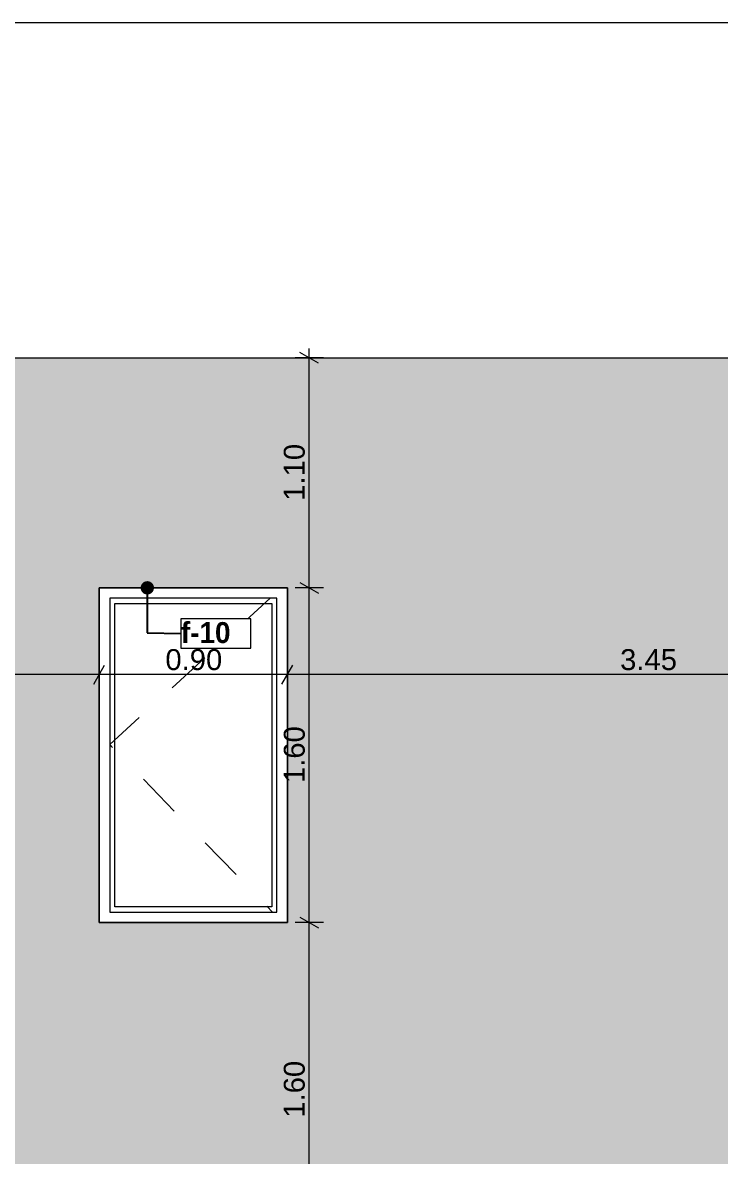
# Model space of a CAD drawing. Header units: millimetres. Extents: x 475206255 to 476720147, y 4620882299 to 4621447368.
# Drawn here: x 475427976 to 475431312, y 4621093089 to 4621098509 of the extents above; entities that cross this region are included whole.
import ezdxf

# ---------------------------------------------------------------- set-up
doc = ezdxf.new("R2010")
doc.units = ezdxf.units.MM
doc.header["$MEASUREMENT"] = 0
doc.set_wipeout_variables(frame=1)
doc.linetypes.add('Dashed', pattern=[423.333333, 211.666667, -211.666667])
for name, color, linetype, lineweight in [('0_Pen_No__7_Pen_No__250', 7, 'Continuous', 0), ('2D Drafting - General_Pen_No__7_Pen_No__250', 7, 'Continuous', 0), ('Dimensioning - General_Pen_No__142', 142, 'Continuous', 0), ('New_2D Drafting - General_Pen_No__30_Pen_No__9_Pen_No__9_Pen_No__7', 7, 'Continuous', 0), ('New_Annotation - Label_Pen_No__1', 1, 'Continuous', 0), ('Structural - Bearing_Pen_No__7_Pen_No__7_Pen_No__7', 7, 'Continuous', 0), ('zoma_Pen_No__5_Pen_No__142', 142, 'Continuous', 0)]:
    doc.layers.add(name, color=color, linetype=linetype, lineweight=lineweight)
doc.layers.add('Dimensioning - General', color=7, linetype='Continuous')
doc.layers.add('zoma_Pen_No__5', color=7, linetype='Continuous')
doc.layers.add('New_2D Drafting - General_Pen_No__30_Pen_No__9_Pen_No__9_Pen_No__254', color=7, linetype='Continuous', lineweight=0, true_color=0xcccccc)
doc.styles.add('GENERATED_STYLE_2', font='arial.ttf')
doc.styles.add('GENERATED_STYLE_5', font='')
doc.styles.get('GENERATED_STYLE_5').set_extended_font_data('Avaza', bold=True)
doc.dimstyles.new('GENERATED_STYLE__1', dxfattribs={"dimtxt": 100, "dimasz": 68.640772, "dimexe": 0.18, "dimexo": 0.0625, "dimgap": 0, "dimtad": 1, "dimlfac": 0.001, "dimzin": 0, "dimdsep": 46, "dimtxsty": 'GENERATED_STYLE_2', "dimblk": 'ARROWHEAD_2', "dimblk1": 'ARROWHEAD_2', "dimblk2": 'ARROWHEAD_2', "dimcen": 0.09, "dimse1": 1, "dimse2": 1, "dimclrd": 142, "dimclre": 142, "dimclrt": 142, "dimadec": 0, "dimazin": 0, "dimtfac": 1, "dimtdec": 4, "dimtmove": 0, "dimatfit": 3, "dimfxl": 1, "dimtolj": 1, "dimtzin": 0, "dimarcsym": 0})
doc.dimstyles.new('GENERATED_STYLE__18', dxfattribs={"dimtxt": 100, "dimasz": 68.640772, "dimexe": 0.18, "dimexo": 0.0625, "dimgap": 0, "dimtad": 1, "dimtih": 1, "dimtoh": 1, "dimlfac": 0.001, "dimzin": 0, "dimdsep": 46, "dimtxsty": 'GENERATED_STYLE_2', "dimblk": 'ARROWHEAD_2', "dimblk1": 'ARROWHEAD_2', "dimblk2": 'ARROWHEAD_2', "dimcen": 0.09, "dimse1": 1, "dimse2": 1, "dimclrd": 142, "dimclre": 142, "dimclrt": 142, "dimadec": 0, "dimazin": 0, "dimtfac": 1, "dimtdec": 4, "dimtmove": 0, "dimatfit": 3, "dimfxl": 1, "dimtolj": 1, "dimtzin": 0, "dimarcsym": 0})
doc.dimstyles.new('GENERATED_STYLE__33', dxfattribs={"dimtxt": 0.18, "dimasz": 127.68, "dimexe": 0.18, "dimexo": 0.0625, "dimgap": 0, "dimtad": 0, "dimtih": 1, "dimtoh": 1, "dimdec": 4, "dimzin": 0, "dimdsep": 46, "dimcen": 0.09, "dimadec": 0, "dimazin": 0, "dimtfac": 1, "dimtdec": 4, "dimtmove": 0, "dimatfit": 3, "dimldrblk": 'ARROWHEAD_11', "dimfxl": 1, "dimtolj": 1, "dimtzin": 0, "dimarcsym": 0})

# ---------------------------------------------------------------- blocks, each defined once
blk = doc.blocks.new('*D628', base_point=(475826095.8, 4621095193.2))
at = {"layer": 'Dimensioning - General_Pen_No__142', "color": 142, "linetype": 'Continuous', "lineweight": 0, "transparency": 16777216}
for p, q in [((475429301.1, 4621094233.1), (475429391.5, 4621094181)), ((475429414, 4621094207), (475429278.6, 4621094207)), ((475429346.3, 4621092607), (475429346.3, 4621094207)), ((475429414, 4621092607), (475429278.6, 4621092607)), ((475429301.1, 4621092633.1), (475429391.5, 4621092581))]:
    blk.add_line(p, q, dxfattribs=at)
at = {"layer": 'Dimensioning - General_Pen_No__142', "color": 142, "lineweight": 0, "transparency": 16777216, "insert": (475429326.3, 4621093273.6), "char_height": 100, "attachment_point": 7, "rotation": 90, "style": 'GENERATED_STYLE_2'}
blk.add_mtext('\\A1;{\\pql;\\fArial|b0|i0|c204|p0;\\W1.000000;1.60}', dxfattribs=at)
blk = doc.blocks.new('ARROWHEAD_2')
at = {"color": 0, "linetype": 'Continuous', "lineweight": 0}
for p, q in [((0, 0), (-1, 0)), ((-0.378, -0.655), (0.378, 0.655))]:
    blk.add_line(p, q, dxfattribs=at)
blk = doc.blocks.new('*D629', base_point=(475826095.8, 4621095193.2))
at = {"layer": 'Dimensioning - General_Pen_No__142', "color": 142, "linetype": 'Continuous', "lineweight": 0, "transparency": 16777216}
for p, q in [((475429414, 4621095807), (475429278.6, 4621095807)), ((475429301.1, 4621095833.1), (475429391.5, 4621095781)), ((475429346.3, 4621094207), (475429346.3, 4621095807)), ((475429301.1, 4621094233.1), (475429391.5, 4621094181)), ((475429414, 4621094207), (475429278.6, 4621094207))]:
    blk.add_line(p, q, dxfattribs=at)
at = {"layer": 'Dimensioning - General_Pen_No__142', "color": 142, "lineweight": 0, "transparency": 16777216, "insert": (475429326.3, 4621094873.6), "char_height": 100, "attachment_point": 7, "rotation": 90, "style": 'GENERATED_STYLE_2'}
blk.add_mtext('\\A1;{\\pql;\\fArial|b0|i0|c204|p0;\\W1.000000;1.60}', dxfattribs=at)
blk = doc.blocks.new('*D630', base_point=(475826095.8, 4621095193.2))
at = {"layer": 'Dimensioning - General_Pen_No__142', "color": 142, "linetype": 'Continuous', "lineweight": 0, "transparency": 16777216}
for p, q in [((475429391.5, 4621096880.6), (475429301.1, 4621096932.7)), ((475429346.3, 4621096906.6), (475429346.3, 4621096950.8)), ((475429414, 4621096906.6), (475429278.6, 4621096906.6)), ((475429346.3, 4621095807), (475429346.3, 4621096906.6)), ((475429414, 4621095807), (475429278.6, 4621095807)), ((475429301.1, 4621095833.1), (475429391.5, 4621095781))]:
    blk.add_line(p, q, dxfattribs=at)
at = {"layer": 'Dimensioning - General_Pen_No__142', "color": 142, "lineweight": 0, "transparency": 16777216, "insert": (475429326.3, 4621096223.4), "char_height": 100, "attachment_point": 7, "rotation": 90, "style": 'GENERATED_STYLE_2'}
blk.add_mtext('\\A1;{\\pql;\\fArial|b0|i0|c204|p0;\\W1.000000;1.10}', dxfattribs=at)
blk = doc.blocks.new('ARROWHEAD_11')
at = {"color": 0, "linetype": 'Continuous', "lineweight": 0}
blk.add_line((0, 0), (-1, 0), dxfattribs=at)
at = {"color": 0, "linetype": 'Continuous', "lineweight": 0, "const_width": 0.25, "flags": 128}
blk.add_lwpolyline([(-0.125, 0, 1), (0.125, 0, 1)], format="xyb", close=True, dxfattribs=at)
blk = doc.blocks.new('Line_23', base_point=(475435411.7, 4621098509.3))
at = {"layer": 'zoma_Pen_No__5_Pen_No__142', "color": 142, "linetype": 'Continuous', "lineweight": 0}
blk.add_line((475435311.7, 4621098509.3), (475412667, 4621098509.3), dxfattribs=at)
blk = doc.blocks.new('*D2086', base_point=(475826095.8, 4621095193.2))
at = {"layer": 'Dimensioning - General_Pen_No__142', "color": 142, "linetype": 'Continuous', "lineweight": 0, "transparency": 16777216}
for p, q in [((475429216.1, 4621095347.2), (475429268.2, 4621095437.5)), ((475429242.1, 4621095460.1), (475429242.1, 4621095324.6)), ((475432665.1, 4621095347.2), (475432717.3, 4621095437.5)), ((475432691.2, 4621095460.1), (475432691.2, 4621095324.6)), ((475432691.2, 4621095392.4), (475429242.1, 4621095392.4))]:
    blk.add_line(p, q, dxfattribs=at)
at = {"layer": 'Dimensioning - General_Pen_No__142', "color": 142, "lineweight": 0, "transparency": 16777216, "insert": (475430833.2, 4621095412.4), "char_height": 100, "attachment_point": 7, "style": 'GENERATED_STYLE_2'}
blk.add_mtext('\\A1;{\\pql;\\fArial|b0|i0|c204|p0;\\W1.000000;3.45}', dxfattribs=at)
blk = doc.blocks.new('*D2087', base_point=(475826095.8, 4621095193.2))
at = {"layer": 'Dimensioning - General_Pen_No__142', "color": 142, "linetype": 'Continuous', "lineweight": 0, "transparency": 16777216}
for p, q in [((475428316.1, 4621095347.2), (475428368.2, 4621095437.5)), ((475428342.1, 4621095460.1), (475428342.1, 4621095324.6)), ((475429216.1, 4621095347.2), (475429268.2, 4621095437.5)), ((475429242.1, 4621095460.1), (475429242.1, 4621095324.6)), ((475429242.1, 4621095392.4), (475428342.1, 4621095392.4))]:
    blk.add_line(p, q, dxfattribs=at)
at = {"layer": 'Dimensioning - General_Pen_No__142', "color": 142, "lineweight": 0, "transparency": 16777216, "insert": (475428658.7, 4621095412.4), "char_height": 100, "attachment_point": 7, "style": 'GENERATED_STYLE_2'}
blk.add_mtext('\\A1;{\\pql;\\fArial|b0|i0|c204|p0;\\W1.000000;0.90}', dxfattribs=at)
blk = doc.blocks.new('*D2088', base_point=(475826095.8, 4621095193.2))
at = {"layer": 'Dimensioning - General_Pen_No__142', "color": 142, "linetype": 'Continuous', "lineweight": 0, "transparency": 16777216}
for p, q in [((475424345.3, 4621095347.2), (475424397.4, 4621095437.5)), ((475424371.4, 4621095460.1), (475424371.4, 4621095324.6)), ((475428316.1, 4621095347.2), (475428368.2, 4621095437.5)), ((475428342.1, 4621095460.1), (475428342.1, 4621095324.6)), ((475428342.1, 4621095392.4), (475424371.4, 4621095392.4))]:
    blk.add_line(p, q, dxfattribs=at)
at = {"layer": 'Dimensioning - General_Pen_No__142', "color": 142, "lineweight": 0, "transparency": 16777216, "insert": (475426223.3, 4621095412.4), "char_height": 100, "attachment_point": 7, "style": 'GENERATED_STYLE_2'}
blk.add_mtext('\\A1;{\\pql;\\fArial|b0|i0|c204|p0;\\W1.000000;3.97}', dxfattribs=at)
blk = doc.blocks.new('*D2094', base_point=(475826095.8, 4621095193.2))
at = {"layer": 'Dimensioning - General_Pen_No__142', "color": 142, "linetype": 'Continuous', "lineweight": 0, "transparency": 16777216}
for p, q in [((475429216.1, 4621084878.1), (475429268.2, 4621084968.4)), ((475429242.1, 4621084991), (475429242.1, 4621084855.5)), ((475432815.7, 4621084878.1), (475432867.9, 4621084968.4)), ((475432841.8, 4621084991), (475432841.8, 4621084855.5)), ((475432841.8, 4621084923.2), (475429242.1, 4621084923.2))]:
    blk.add_line(p, q, dxfattribs=at)
at = {"layer": 'Dimensioning - General_Pen_No__142', "color": 142, "lineweight": 0, "transparency": 16777216, "insert": (475430908.5, 4621084943.2), "char_height": 100, "attachment_point": 7, "style": 'GENERATED_STYLE_2'}
blk.add_mtext('\\A1;{\\pql;\\fArial|b0|i0|c204|p0;\\W1.000000;3.60}', dxfattribs=at)
blk = doc.blocks.new('*D2095', base_point=(475826095.8, 4621095193.2))
at = {"layer": 'Dimensioning - General_Pen_No__142', "color": 142, "linetype": 'Continuous', "lineweight": 0, "transparency": 16777216}
for p, q in [((475428316.1, 4621084878.1), (475428368.2, 4621084968.4)), ((475428342.1, 4621084991), (475428342.1, 4621084855.5)), ((475429216.1, 4621084878.1), (475429268.2, 4621084968.4)), ((475429242.1, 4621084991), (475429242.1, 4621084855.5)), ((475429242.1, 4621084923.2), (475428342.1, 4621084923.2))]:
    blk.add_line(p, q, dxfattribs=at)
at = {"layer": 'Dimensioning - General_Pen_No__142', "color": 142, "lineweight": 0, "transparency": 16777216, "insert": (475428658.7, 4621084943.2), "char_height": 100, "attachment_point": 7, "style": 'GENERATED_STYLE_2'}
blk.add_mtext('\\A1;{\\pql;\\fArial|b0|i0|c204|p0;\\W1.000000;0.90}', dxfattribs=at)
blk = doc.blocks.new('*D2096', base_point=(475826095.8, 4621095193.2))
at = {"layer": 'Dimensioning - General_Pen_No__142', "color": 142, "linetype": 'Continuous', "lineweight": 0, "transparency": 16777216}
for p, q in [((475424397.4, 4621084968.4), (475424345.3, 4621084878.1)), ((475424371.4, 4621084991), (475424371.4, 4621084855.5)), ((475428316.1, 4621084878.1), (475428368.2, 4621084968.4)), ((475428342.1, 4621084991), (475428342.1, 4621084855.5)), ((475424371.4, 4621084923.2), (475424327.2, 4621084923.2)), ((475428342.1, 4621084923.2), (475424371.4, 4621084923.2))]:
    blk.add_line(p, q, dxfattribs=at)
at = {"layer": 'Dimensioning - General_Pen_No__142', "color": 142, "lineweight": 0, "transparency": 16777216, "insert": (475426223.3, 4621084943.2), "char_height": 100, "attachment_point": 7, "style": 'GENERATED_STYLE_2'}
blk.add_mtext('\\A1;{\\pql;\\fArial|b0|i0|c204|p0;\\W1.000000;3.97}', dxfattribs=at)
blk = doc.blocks.new('*D2120', base_point=(475826095.8, 4621095193.2))
at = {"layer": 'Dimensioning - General_Pen_No__142', "color": 142, "linetype": 'Continuous', "lineweight": 0, "transparency": 16777216}
for p, q in [((475424003.7, 4621094347.1), (475423868.2, 4621094347.1)), ((475423890.8, 4621094373.1), (475423981.1, 4621094321)), ((475423935.9, 4621093027), (475423935.9, 4621094347.1)), ((475423890.8, 4621093053.1), (475423981.1, 4621093001)), ((475424003.7, 4621093027), (475423868.2, 4621093027))]:
    blk.add_line(p, q, dxfattribs=at)
at = {"layer": 'Dimensioning - General_Pen_No__142', "color": 142, "lineweight": 0, "transparency": 16777216, "insert": (475423915.9, 4621093553.6), "char_height": 100, "attachment_point": 7, "rotation": 90, "style": 'GENERATED_STYLE_2'}
blk.add_mtext('\\A1;{\\pql;\\fArial|b0|i0|c204|p0;\\W1.000000;1.32}', dxfattribs=at)
blk = doc.blocks.new('*D2121', base_point=(475826095.8, 4621095193.2))
at = {"layer": 'Dimensioning - General_Pen_No__142', "color": 142, "linetype": 'Continuous', "lineweight": 0, "transparency": 16777216}
for p, q in [((475423890.8, 4621096033.1), (475423981.1, 4621095981)), ((475423935.9, 4621094347.1), (475423935.9, 4621096007.1)), ((475424003.7, 4621094347.1), (475423868.2, 4621094347.1)), ((475423890.8, 4621094373.1), (475423981.1, 4621094321))]:
    blk.add_line(p, q, dxfattribs=at)
at = {"layer": 'Dimensioning - General_Pen_No__142', "color": 142, "lineweight": 0, "transparency": 16777216, "char_height": 100, "attachment_point": 7, "rotation": 90, "style": 'GENERATED_STYLE_2'}
for s, insert in [('\\A1;{\\pql;\\fArial|b0|i0|c204|p0;\\W1.000000;0.22}', (475423915.9, 4621095714)), ('\\A1;{\\pql;\\fArial|b0|i0|c204|p0;\\W1.000000;1.66}', (475423915.9, 4621095043.6))]:
    blk.add_mtext(s, dxfattribs=dict(at, insert=insert))
blk = doc.blocks.new('*D2122', base_point=(475826095.8, 4621095193.2))
at = {"layer": 'Dimensioning - General_Pen_No__142', "color": 142, "linetype": 'Continuous', "lineweight": 0, "transparency": 16777216}
for p, q in [((475423890.8, 4621096253.1), (475423981.1, 4621096201)), ((475424003.7, 4621096227), (475423868.2, 4621096227)), ((475423935.9, 4621096007.1), (475423935.9, 4621096227)), ((475423890.8, 4621096033.1), (475423981.1, 4621095981)), ((475424003.7, 4621096007.1), (475423868.2, 4621096007.1)), ((475423935.9, 4621094347.1), (475423935.9, 4621096007.1))]:
    blk.add_line(p, q, dxfattribs=at)
blk = doc.blocks.new('*D2123', base_point=(475826095.8, 4621095193.2))
at = {"layer": 'Dimensioning - General_Pen_No__142', "color": 142, "linetype": 'Continuous', "lineweight": 0, "transparency": 16777216}
for p, q in [((475424003.7, 4621096447), (475423868.2, 4621096447)), ((475423981.1, 4621096421), (475423890.8, 4621096473.1)), ((475423935.9, 4621096447), (475423935.9, 4621096491.2)), ((475423935.9, 4621096227), (475423935.9, 4621096447)), ((475423890.8, 4621096253.1), (475423981.1, 4621096201)), ((475424003.7, 4621096227), (475423868.2, 4621096227))]:
    blk.add_line(p, q, dxfattribs=at)
at = {"layer": 'Dimensioning - General_Pen_No__142', "color": 142, "lineweight": 0, "transparency": 16777216, "insert": (475423915.9, 4621096473.2), "char_height": 100, "attachment_point": 7, "rotation": 90, "style": 'GENERATED_STYLE_2'}
blk.add_mtext('\\A1;{\\pql;\\fArial|b0|i0|c204|p0;\\W1.000000;0.22}', dxfattribs=at)

msp = doc.modelspace()

# ---------------------------------------------------------------- hatches: boundary and pattern name
at = {"layer": 'New_2D Drafting - General_Pen_No__30_Pen_No__9_Pen_No__9_Pen_No__254', "linetype": 'Continuous', "lineweight": 0, "true_color": 0xcccccc}
h = msp.add_hatch(dxfattribs=at)
h.set_pattern_fill('BRICK___RUNNING_BOND', color=254, style=0, pattern_type=2)
h.set_pattern_definition([(0, (475432041.68, 4621091916.26), (0, 66.64), []), (90, (475432041.68, 4621091916.26), (-244.8, 0), [66.64, -66.64]), (90, (475432164.08, 4621091982.9), (-244.8, 0), [66.64, -66.64])])
h.paths.add_polyline_path([(475424371.373, 4621096906.641), (475439711.81, 4621096906.638), (475439711.82, 4621083607.048), (475424371.373, 4621083607.048)])
h.paths.add_polyline_path([(475429041.371, 4621086207.044), (475430641.371, 4621086207.044), (475430641.371, 4621084607.044), (475429041.371, 4621084607.044)], flags=0)
h.paths.add_polyline_path([(475428342.137, 4621092607.044), (475428342.137, 4621091007.044), (475429242.137, 4621091007.044), (475429242.137, 4621092607.044)], flags=0)
h.paths.add_polyline_path([(475428342.137, 4621094207.044), (475428342.137, 4621095807.045), (475429242.137, 4621095807.045), (475429242.137, 4621094207.044)], flags=0)
h.paths.add_polyline_path([(475428342.137, 4621089407.044), (475428342.137, 4621087807.044), (475429242.137, 4621087807.044), (475429242.137, 4621089407.044)], flags=0)
h.paths.add_polyline_path([(475435231.675, 4621093027.05), (475435231.675, 4621090047.084), (475433591.204, 4621090047.084), (475433591.204, 4621090607.044), (475434991.204, 4621090607.044), (475434991.204, 4621092607.044), (475432691.204, 4621092607.044), (475432691.204, 4621090047.084), (475431441.676, 4621090047.084), (475431441.676, 4621089827.05), (475435231.675, 4621089827.05), (475435231.675, 4621086847.05), (475433591.204, 4621086847.05), (475433591.204, 4621087407.044), (475434991.204, 4621087407.044), (475434991.204, 4621089407.044), (475433591.204, 4621089407.044), (475432691.204, 4621089407.044), (475432691.204, 4621086847.05), (475431441.676, 4621086847.05), (475431441.676, 4621086627.05), (475436041.675, 4621086627.05), (475436041.675, 4621086847.05), (475436041.675, 4621089827.05), (475436041.675, 4621090047.084), (475436041.675, 4621096447.05), (475435231.675, 4621096447.05), (475431441.676, 4621096447.05), (475431441.676, 4621096227.05), (475435231.675, 4621096227.05), (475435231.675, 4621093247.084), (475433591.204, 4621093247.084), (475433591.204, 4621093807.044), (475434991.204, 4621093807.044), (475434991.204, 4621095807.044), (475432691.204, 4621095807.044), (475432691.204, 4621093807.044), (475432691.204, 4621093247.084), (475431441.676, 4621093247.084), (475431441.676, 4621093027.05)], flags=0)
h.paths.add_polyline_path([(475434441.816, 4621084607.045), (475434441.816, 4621086207.044), (475432841.816, 4621086207.044), (475432841.816, 4621084607.045)], flags=0)

# ---------------------------------------------------------------- linework, layer by layer
at = {"layer": '0_Pen_No__7_Pen_No__250', "color": 7, "linetype": 'Continuous', "lineweight": 0, "flags": 128}
msp.add_lwpolyline([(475429242.137, 4621095807.044), (475428342.137, 4621095807.044), (475428342.137, 4621094207.044), (475429242.137, 4621094207.044)], close=True, dxfattribs=at)
at = {"layer": '2D Drafting - General_Pen_No__7_Pen_No__250', "color": 7, "linetype": 'Dashed', "lineweight": 0, "flags": 128}
msp.add_lwpolyline([(475429159.963, 4621095757.044), (475428392.343, 4621095057.823), (475429170.686, 4621094257.044)], dxfattribs=at)
at = {"layer": 'New_2D Drafting - General_Pen_No__30_Pen_No__9_Pen_No__9_Pen_No__7', "color": 7, "linetype": 'Continuous', "lineweight": 0, "flags": 128}
for points in [[(475424371.373, 4621096906.641), (475439711.81, 4621096906.638), (475439711.82, 4621083607.048), (475424371.373, 4621083607.048)], [(475428342.137, 4621094207.044), (475428342.137, 4621095807.045), (475429242.137, 4621095807.045), (475429242.137, 4621094207.044)]]:
    msp.add_lwpolyline(points, close=True, dxfattribs=at)
at = {"layer": 'Structural - Bearing_Pen_No__7_Pen_No__7_Pen_No__7', "color": 7, "linetype": 'Continuous', "lineweight": 0}
for p, q in [((475429191.811, 4621095757.044), (475428392.331, 4621095757.044)), ((475428392.343, 4621095757.044), (475428392.343, 4621094257.044)), ((475429191.811, 4621094257.044), (475429191.811, 4621095757.044)), ((475428417.343, 4621095732.044), (475429167.136, 4621095732.044)), ((475428417.343, 4621094282.044), (475428417.343, 4621095732.044)), ((475429167.136, 4621095732.044), (475429167.136, 4621094282.044)), ((475429167.136, 4621094282.044), (475428417.343, 4621094282.044)), ((475428392.343, 4621094257.044), (475429170.686, 4621094257.044)), ((475429170.686, 4621094257.044), (475429191.811, 4621094257.044))]:
    msp.add_line(p, q, dxfattribs=at)

# ---------------------------------------------------------------- block references
at = {"layer": 'zoma_Pen_No__5', "color": 142, "linetype": 'Continuous', "lineweight": 0}
msp.add_blockref('Line_23', (475435411.688, 4621098509.301), dxfattribs=at)

# ---------------------------------------------------------------- dimensions: what is measured, and where the dimension line sits
at = {"layer": 'Dimensioning - General', "color": 142, "linetype": 'Continuous', "lineweight": 0}
for base, p1, p2, picture, middle in [((475429346.307, 4621096906.641), (475428342.136, 4621095807.044), (475428453.589, 4621096906.641), '*D630', (475429276.307, 4621096352.84)), ((475423935.921, 4621096447.05), (475431395.349, 4621096227.05), (475431395.349, 4621096447.05), '*D2123', (475423865.921, 4621096602.61)), ((475429346.307, 4621095807.044), (475428342.136, 4621094207.044), (475428342.136, 4621095807.044), '*D629', (475429276.307, 4621095003.042)), ((475423935.921, 4621094347.077), (475431395.349, 4621093027.05), (475431441.674, 4621094347.077), '*D2120', (475423865.921, 4621093683.062)), ((475429346.307, 4621094207.044), (475428342.136, 4621092607.044), (475428342.136, 4621094207.044), '*D628', (475429276.307, 4621093403.042))]:
    dim = msp.add_linear_dim(base=base, p1=p1, p2=p2, angle=90, dimstyle='GENERATED_STYLE__1', dxfattribs=at)
    dim.commit()
    dim.dimension.update_dxf_attribs({"geometry": picture, "text_midpoint": middle, "dimtype": 160, "text_rotation": 90})
for base, p1, p2, picture, middle in [((475424371.372, 4621084923.247), (475428342.136, 4621095807.044), (475424371.372, 4621096152.619), '*D2096', (475426352.752, 4621084993.247)), ((475424371.372, 4621095392.367), (475428342.136, 4621095807.044), (475424371.372, 4621096152.619), '*D2088', (475426352.752, 4621095462.367)), ((475429242.136, 4621095392.367), (475432691.202, 4621095807.044), (475429242.136, 4621095807.044), '*D2086', (475430962.667, 4621095462.367)), ((475429242.136, 4621084923.247), (475432841.815, 4621086207.044), (475429242.136, 4621095807.044), '*D2094', (475431037.973, 4621084993.247))]:
    dim = msp.add_linear_dim(base=base, p1=p1, p2=p2, angle=180, dimstyle='GENERATED_STYLE__18', dxfattribs=at)
    dim.commit()
    dim.dimension.update_dxf_attribs({"geometry": picture, "text_midpoint": middle, "dimtype": 160})

# ---------------------------------------------------------------- next in the draw order: wipeouts: each hides what was drawn before it
at = {"color": 1, "linetype": 'Continuous', "lineweight": 0, "ltscale": 23227439009.19979}
msp.add_wipeout([(475428732.414, 4621095518.264), (475429067.474, 4621095518.264), (475429067.474, 4621095659.44), (475428732.414, 4621095659.44)], dxfattribs=at).dxf.layer = 'New_Annotation - Label_Pen_No__1'

# ---------------------------------------------------------------- next in the draw order: linework, layer by layer
at = {"layer": 'New_Annotation - Label_Pen_No__1', "color": 1, "linetype": 'Continuous', "lineweight": 0, "flags": 128}
msp.add_lwpolyline([(475428732.414, 4621095518.264), (475429067.474, 4621095518.264), (475429067.474, 4621095659.44), (475428732.414, 4621095659.44), (475428732.414, 4621095518.264)], close=True, dxfattribs=at)

# ---------------------------------------------------------------- next in the draw order: texts
at = {"layer": 'New_Annotation - Label_Pen_No__1', "color": 1, "linetype": 'Continuous', "lineweight": 0, "insert": (475428732.414, 4621095592.391), "char_height": 100, "attachment_point": 4, "style": 'GENERATED_STYLE_5'}
msp.add_mtext('\\A1;{\\pql;\\fAvaza|b1|i0|c0|p0;\\W1.000000;f-\\fAvaza|b1|i0|c0|p0;\\W1.000000;10}', dxfattribs=at)

# ---------------------------------------------------------------- next in the draw order: dimensions: what is measured, and where the dimension line sits
at = {"layer": 'Dimensioning - General', "color": 142, "linetype": 'Continuous', "lineweight": 0}
for base, p1, p2, picture, middle in [((475423935.921, 4621096227.05), (475424301.68, 4621096007.057), (475431395.349, 4621096227.05), '*D2122', (475423865.921, 4621095843.493)), ((475423935.921, 4621096007.057), (475431441.674, 4621094347.077), (475424301.68, 4621096007.057), '*D2121', (475423865.921, 4621095173.065))]:
    dim = msp.add_linear_dim(base=base, p1=p1, p2=p2, angle=90, dimstyle='GENERATED_STYLE__1', dxfattribs=at)
    dim.commit()
    dim.dimension.update_dxf_attribs({"geometry": picture, "text_midpoint": middle, "dimtype": 160, "text_rotation": 90})
for base, picture, middle in [((475428342.136, 4621095392.367), '*D2087', (475428788.134, 4621095462.367)), ((475428342.136, 4621084923.247), '*D2095', (475428788.134, 4621084993.247))]:
    dim = msp.add_linear_dim(base=base, p1=(475429242.136, 4621095807.044), p2=(475428342.136, 4621095807.044), angle=180, dimstyle='GENERATED_STYLE__18', dxfattribs=at)
    dim.commit()
    dim.dimension.update_dxf_attribs({"geometry": picture, "text_midpoint": middle, "dimtype": 160})

# ---------------------------------------------------------------- next in the draw order: leaders
at = {"layer": 'New_Annotation - Label_Pen_No__1', "color": 1, "linetype": 'Continuous', "lineweight": 0, "annotation_type": 0, "has_hookline": 1, "hookline_direction": 0, "text_width": 358.378}
msp.add_leader([(475428572.129, 4621095807.044), (475428572.129, 4621095592.391), (475428732.414, 4621095588.852)], dimstyle='GENERATED_STYLE__33', dxfattribs=at)

doc.saveas('drawing.dxf')
